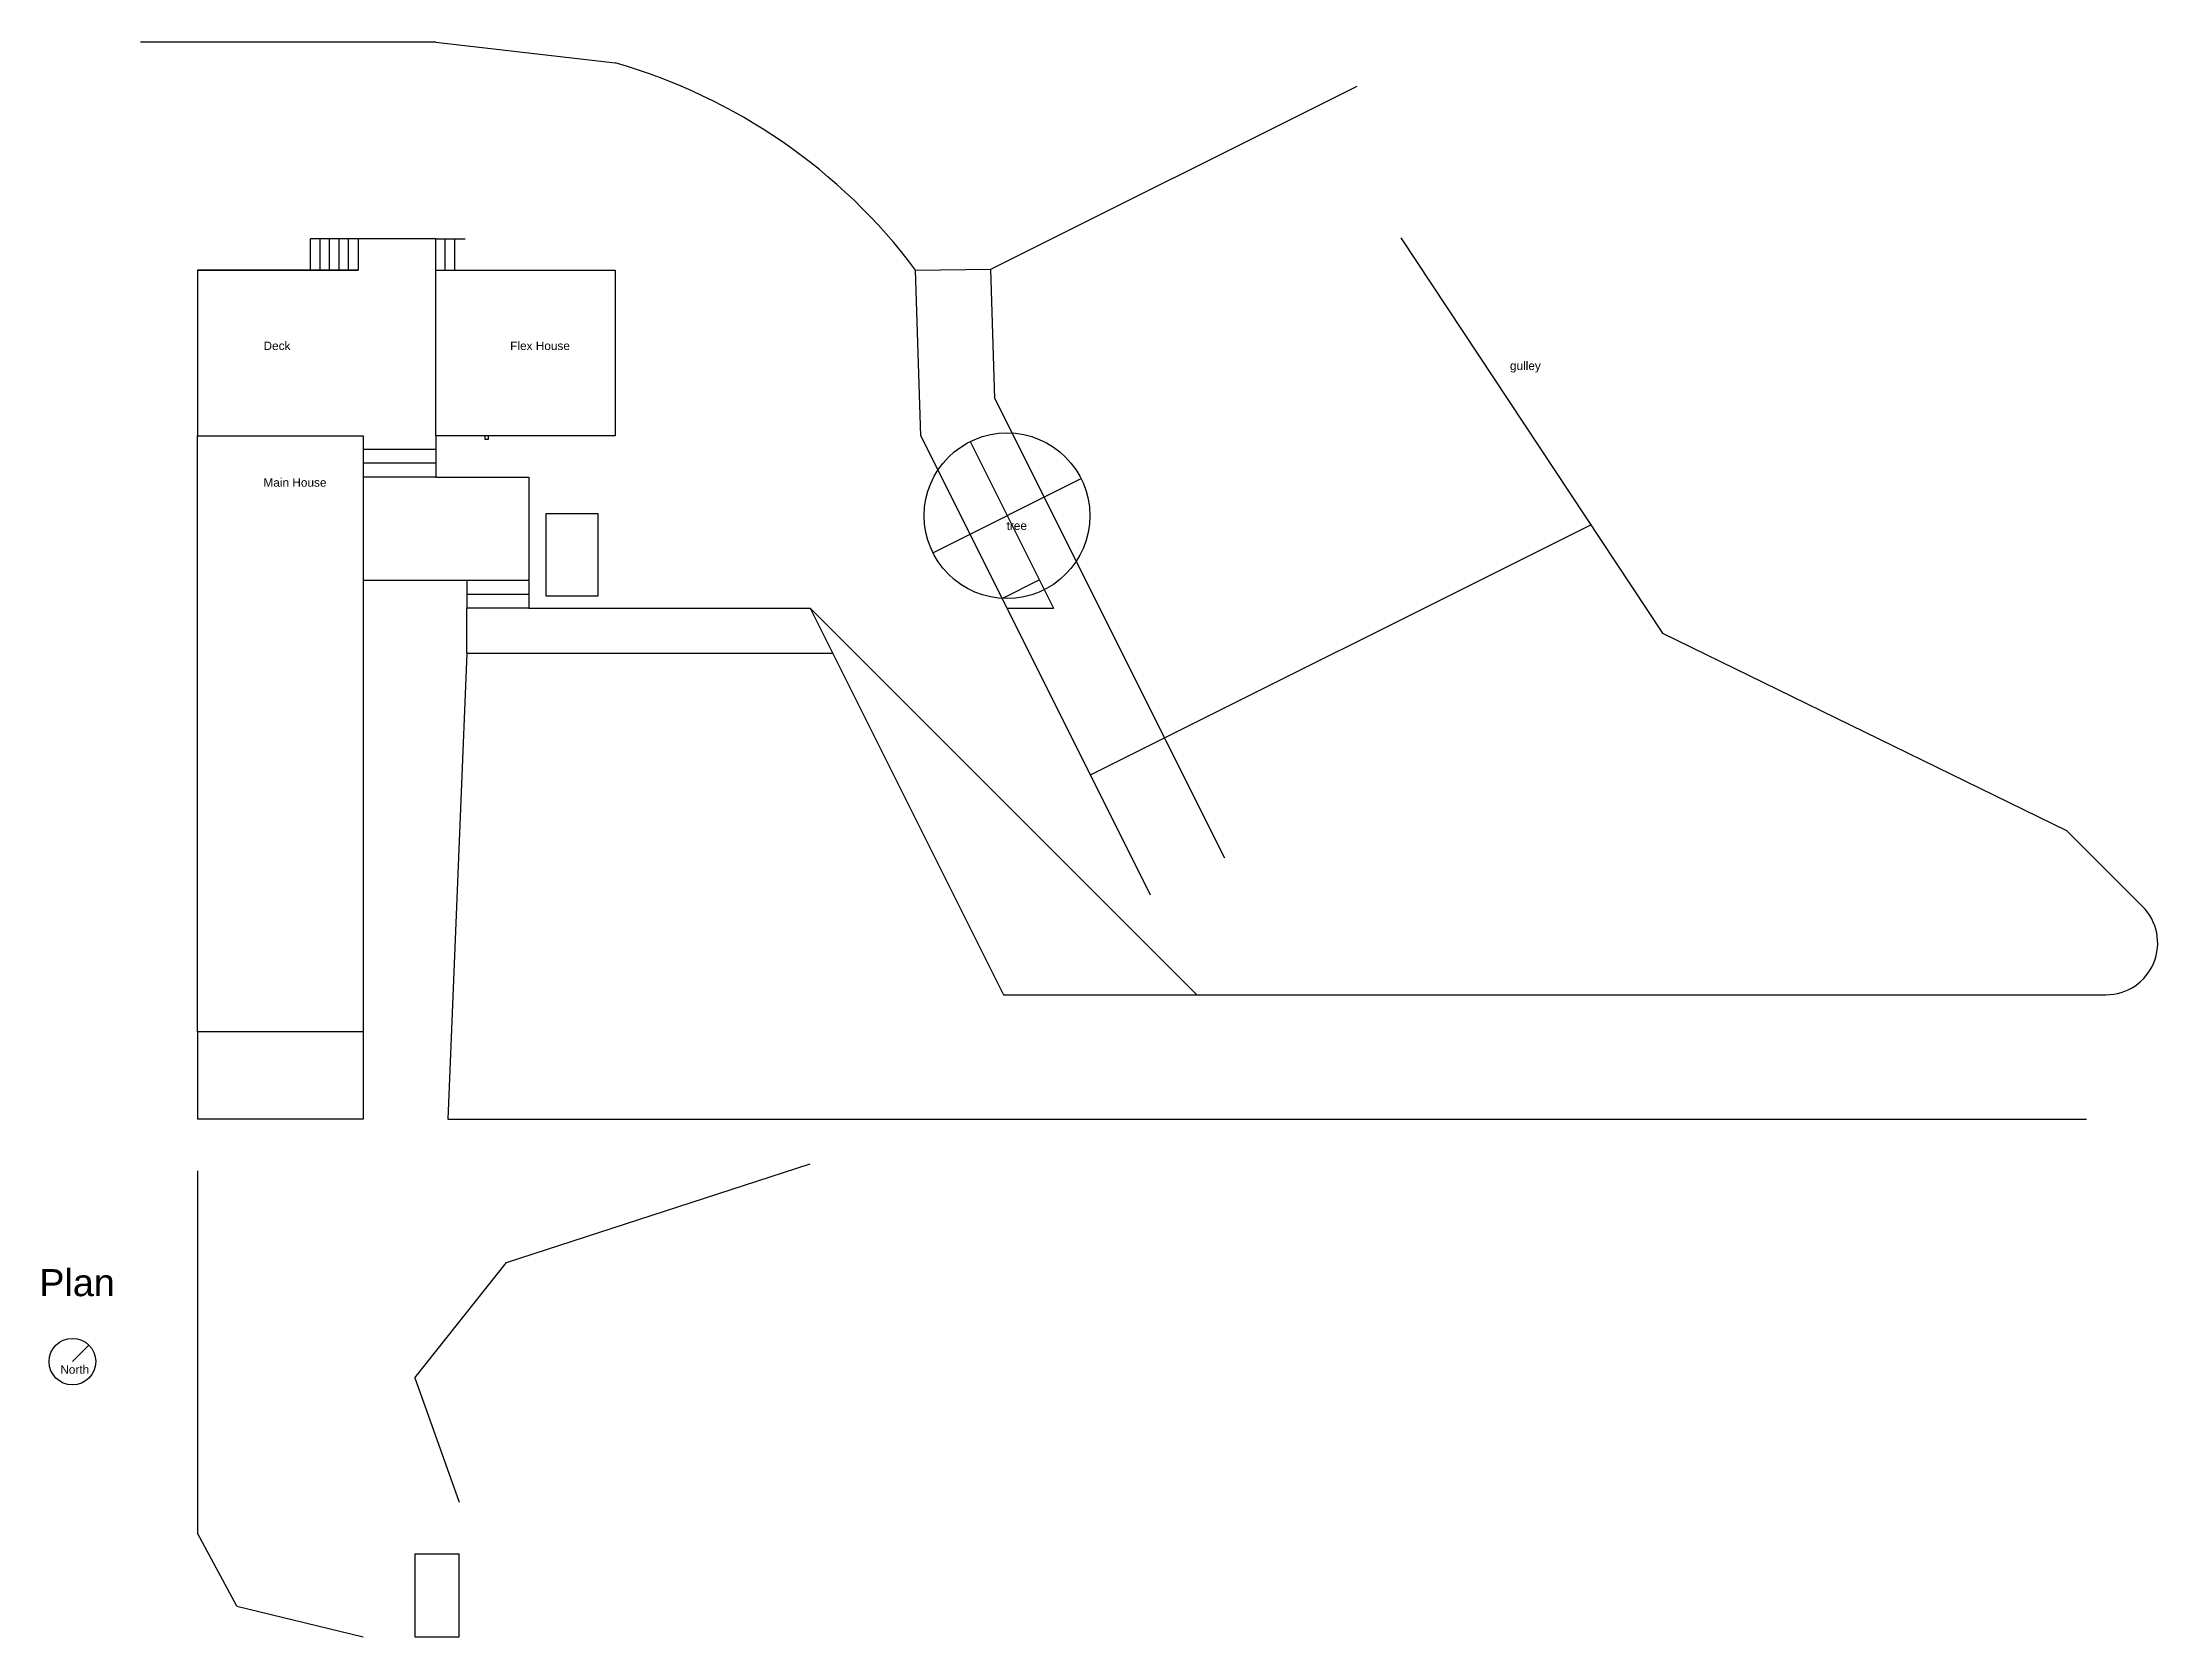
# Model space of a CAD drawing. Header units: inches. Extents: x 131 to 2583, y -600 to 1248.
import ezdxf

# ---------------------------------------------------------------- set-up
doc = ezdxf.new("R2010")
doc.units = ezdxf.units.IN
doc.header["$MEASUREMENT"] = 0
doc.layers.add('deck', color=253, linetype='Continuous')
doc.styles.get("Standard").update_dxf_attribs({"font": 'arial.ttf'})

msp = doc.modelspace()

# ---------------------------------------------------------------- linework, layer by layer
for p, q in [((644.3, 792.1), (644.3, 788.1)), ((644.3, 788.1), (648.3, 788.1)), ((715.3, 606.1), (715.3, 702.1)), ((715.3, 702.1), (775.3, 702.1)), ((775.3, 702.1), (775.3, 606.1)), ((775.3, 606.1), (715.3, 606.1)), ((166.3, -281.1), (185.4, -262))]:
    msp.add_line(p, q)
for points in [[(587.3, 984.1), (795.3, 984.1), (795.3, 792.1), (587.3, 792.1), (587.3, 984.1)], [(311.3, 101.1), (311.3, 792.1), (503.3, 792.1), (503.3, 101.1), (311.3, 101.1)]]:
    msp.add_lwpolyline(points)
msp.add_circle((166.3, -281.1), 27)
at = {"layer": 'deck'}
for p, q in [((587.3, 1248.1), (245.4, 1248.1)), ((587.3, 1248.1), (795.3, 1224.1)), ((1230.5, 985.2), (1655, 1197.4)), ((475.3, 1020.1), (442.3, 1020.1)), ((442.3, 984.1), (442.3, 1020.1)), ((453.3, 984.1), (453.3, 1020.1)), ((464.3, 984.1), (464.3, 1020.1)), ((475.3, 984.1), (475.3, 1020.1)), ((497.3, 1020.1), (475.3, 1020.1)), ((486.3, 984.1), (486.3, 1020.1)), ((587.3, 1020.1), (497.3, 1020.1)), ((497.3, 1020.1), (497.3, 984.1)), ((587.3, 1020.1), (621.3, 1020.1)), ((587.3, 984.1), (587.3, 1020.1)), ((598.3, 984.1), (598.3, 1020.1)), ((609.3, 984.1), (609.3, 1020.1)), ((1705.5, 1021.4), (2008.7, 563.3)), ((497.3, 984.1), (311.3, 984.1)), ((311.3, 984.1), (311.3, 792.1)), ((311.3, 984.1), (497.3, 984.1)), ((1143.3, 984.1), (1230.5, 985.2)), ((1149.3, 792.1), (1143.3, 984.1)), ((1235.2, 835), (1230.5, 985.2)), ((1235.2, 835), (1501.2, 303)), ((587.3, 792.1), (587.3, 760.1)), ((648.3, 788.1), (648.3, 792.1)), ((1149.3, 792.1), (1415.3, 260.1)), ((1206.4, 785.3), (1303, 592.1)), ((587.3, 776.1), (503.3, 776.1)), ((587.3, 760.1), (503.3, 760.1)), ((587.3, 760.1), (587.3, 744.1)), ((587.3, 744.1), (503.3, 744.1)), ((587.3, 744.1), (695.3, 744.1)), ((695.3, 744.1), (695.3, 592.1)), ((1163.4, 656.5), (1335.2, 742.4)), ((1345.9, 398.9), (1925.7, 688.8)), ((695.3, 624.1), (503.3, 624.1)), ((623.3, 624.1), (623.3, 608.1)), ((1243.6, 603.6), (1286.5, 625.1)), ((695.3, 608.1), (623.3, 608.1)), ((623.3, 608.1), (623.3, 592.1)), ((695.3, 592.1), (623.3, 592.1)), ((623.3, 540.1), (623.3, 592.1)), ((695.3, 592.1), (1021.3, 592.1)), ((1021.3, 592.1), (1245.3, 144.1)), ((1021.3, 592.1), (1469.3, 144.1)), ((1249.3, 592.1), (1303, 592.1)), ((623.3, 540.1), (601.3, 0.1)), ((623.3, 540.1), (1047.3, 540.1)), ((2008.7, 563.3), (2477, 334.5)), ((2565, 246.5), (2477, 334.5)), ((1245.3, 144.1), (2522.6, 144.1)), ((311.3, 101.1), (311.3, 0.1)), ((503.3, 101.1), (503.3, 0.1)), ((503.3, 0.1), (311.3, 0.1)), ((601.3, 0.1), (2500.1, 0.1)), ((311.3, -59.9), (311.3, -479.9)), ((669.5, -166.1), (1021.3, -51.9)), ((563.3, -299.9), (669.5, -166.1)), ((563.3, -299.9), (614.6, -443.9)), ((356.8, -564.5), (311.3, -479.9)), ((563.3, -503.9), (563.3, -599.9)), ((563.3, -503.9), (614.6, -503.9)), ((614.6, -599.9), (614.6, -503.9)), ((356.8, -564.5), (503.3, -599.9)), ((563.3, -599.9), (614.6, -599.9))]:
    msp.add_line(p, q, dxfattribs=at)
msp.add_circle((1249.3, 699.4), 96, dxfattribs=at)
for centre, radius, start, end in [((613.6, 588.3), 661.3, 36.7673, 74.0481), ((2522.6, 204.1), 60, 270, 45)]:
    msp.add_arc(centre, radius, start, end, dxfattribs=at)

# ---------------------------------------------------------------- texts
for s, height, p in [('Deck', 9.8, (387.8, 891.4)), ('Flex House', 9.8, (673.6, 891.4)), ('gulley', 9.8, (1832, 868.3)), ('Main House', 9.8, (387.7, 733)), ('tree', 9.8, (1248.8, 682.9)), ('Plan', 31.35, (127.9, -205.2)), ('North', 9.8, (152.3, -295.1))]:
    msp.add_text(s, height=height).set_placement(p)

doc.saveas('drawing.dxf')
